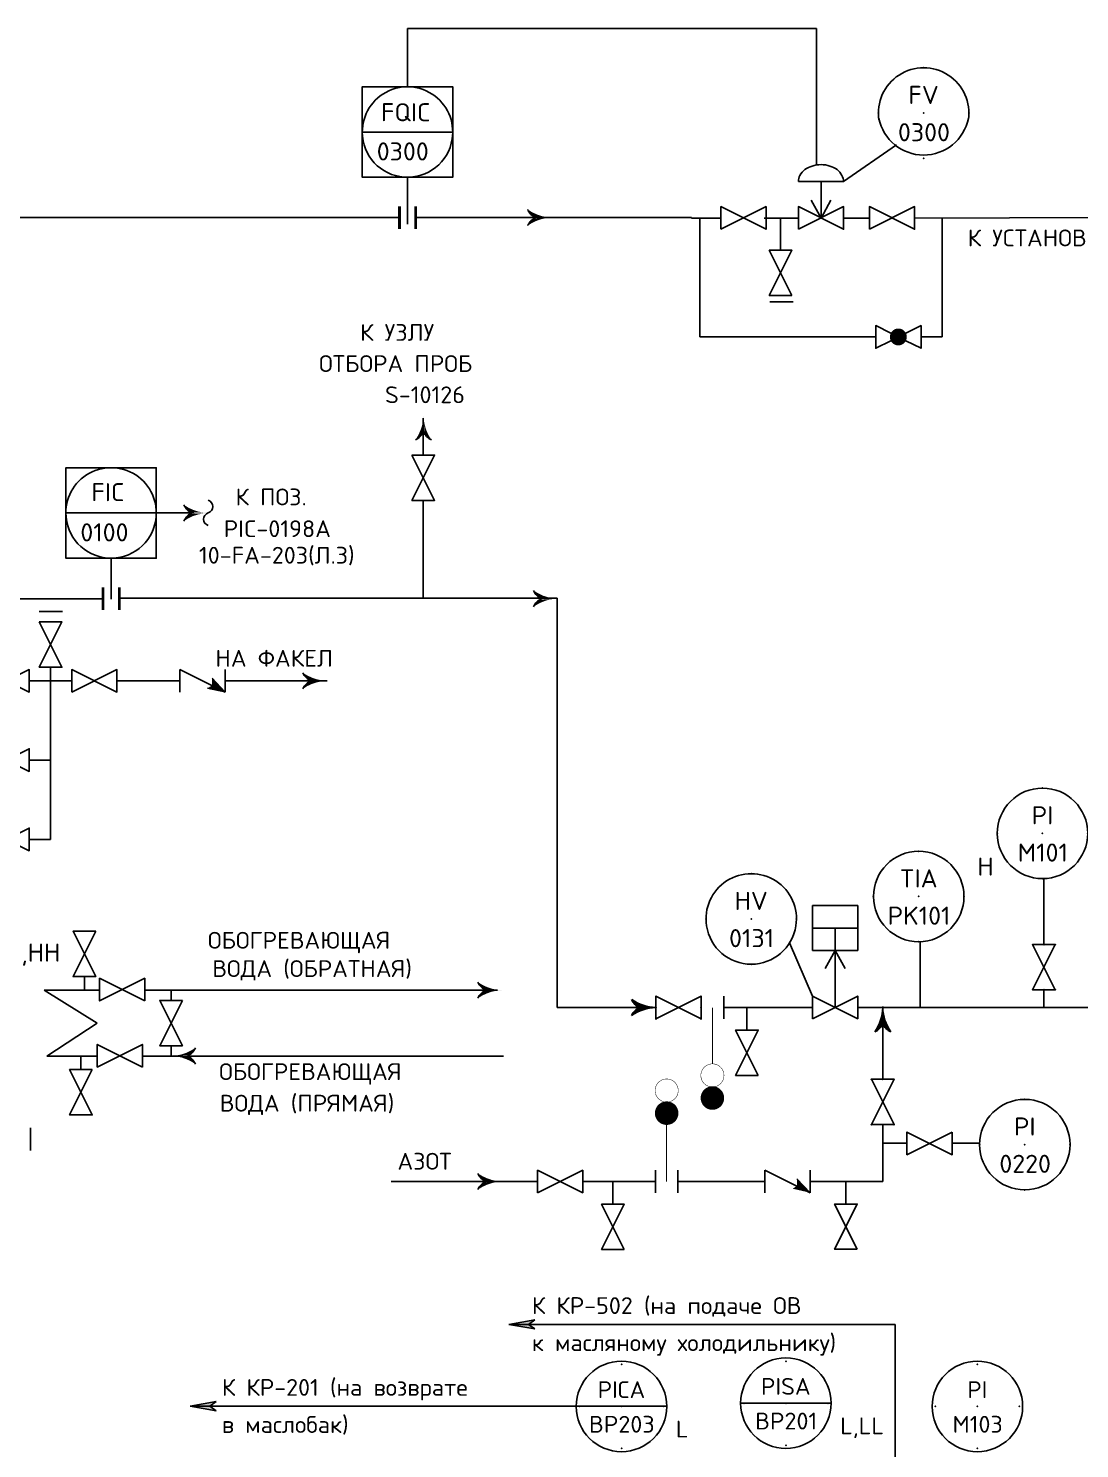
# Model space of a CAD drawing. Extents: x 71 to 279, y 48 to 143.
# Drawn here: x 208.89 to 217.02, y 64.26 to 75.24 of the extents above; entities that cross this region are included whole.
import ezdxf
from ezdxf.enums import TextEntityAlignment as Align

# ---------------------------------------------------------------- set-up
doc = ezdxf.new("R2010")
doc.units = 0
doc.header["$MEASUREMENT"] = 0
doc.linetypes.add('DASH', pattern=[0.15625, 0.09375, -0.0625])
doc.linetypes.add('SDASH', pattern=[0.09375, 0.046875, -0.046875])
doc.layers.get('0').update_dxf_attribs({"linetype": 'CONTINUOUS'})
for name, color, linetype in [('IN-ATTRIBS', 7, 'CONTINUOUS'), ('IN-INST-TAP', 7, 'CONTINUOUS'), ('IN-INSTRUMENT', 7, 'SDASH'), ('IN-MAJ-PROC', 7, 'CONTINUOUS'), ('IN-MIN-PROC', 7, 'CONTINUOUS'), ('IN-SOFTWARE', 7, 'CONTINUOUS'), ('IN-TEXT', 51, 'CONTINUOUS')]:
    doc.layers.add(name, color=color, linetype=linetype)
doc.styles.add('ATTRIBS', font='SIMPLEX', dxfattribs={"width": 0.8, "height": 0.125})
doc.styles.add('NARROW', font='simplex', dxfattribs={"width": 0.75, "height": 0.1})
doc.styles.add('S1', font='SIMPLEX.shx')
doc.styles.add('SIMPLEX', font='SIMPLEX')

# ---------------------------------------------------------------- blocks, each defined once
blk = doc.blocks.new('BUBTEXT')
at = {"layer": 'IN-ATTRIBS'}
for p in [(0, 0.25), (-0.25, 0), (0, 0), (0.25, 0), (0, -0.25)]:
    blk.add_point(p, dxfattribs=at)
at = {"layer": 'IN-ATTRIBS', "flags": 1}
for tag, style, width, p in [('IDNUM', 'ATTRIBS', 0.8, (0.0087, 0.5838)), ('DWGNO', 'ATTRIBS', 0.8, (0.0029, 0.4474)), ('FILENO', 'ATTRIBS', 0.8, (-0.003, 0.3111)), ('LOC', 'ATTRIBS', 0.8, (-0.0799, -0.422)), ('SIG', 'ATTRIBS', 0.8, (-0.0872, -0.5633)), ('INSTALL', 'ATTRIBS', 0.8, (-0.0872, -0.6994)), ('SERV', 'ATTRIBS', 0.8, (-0.0834, -0.8376)), ('DATE', 'ATTRIBS', 0.8, (-0.0881, -0.9694)), ('DES', 'NARROW', 0.75, (-0.0866, -1.1017)), ('CSYS', 'NARROW', 0.75, (-0.0866, -1.2425))]:
    blk.add_attdef(tag, text='', height=0.1, dxfattribs=dict(at, style=style, width=width)).set_placement(p, align=Align.CENTER)
at = {"layer": 'IN-ATTRIBS', "style": 'ATTRIBS', "flags": 1}
blk.add_attdef('SYSCDI', text='', height=0.1, dxfattribs=at).set_placement((-0.3125, 0.3125), align=Align.RIGHT)
at = {"layer": 'IN-ATTRIBS', "style": 'S1'}
for tag, p in [('XT', (0.3241, 0.2568)), ('A1', (0.3233, 0.1153)), ('A2', (0.3233, -0.0347)), ('A3', (0.3233, -0.1847)), ('RES', (0.3233, -0.3422))]:
    blk.add_attdef(tag, p, '', height=0.1, dxfattribs=at)
at = {"layer": 'IN-ATTRIBS', "style": 'ATTRIBS'}
blk.add_attdef('SYSCDV', text='', height=0.1, dxfattribs=at).set_placement((-0.3125, 0.1411), align=Align.RIGHT)
at = {"layer": 'IN-ATTRIBS', "style": 'S1'}
for tag, p in [('INSTTYPE', (-0.0002, 0.0499)), ('TAGNUM', (0.0019, -0.1561)), ('MD', (0.4017, -0.5655)), ('SZ', (0.4017, -0.6963))]:
    blk.add_attdef(tag, text='', height=0.1, dxfattribs=at).set_placement(p, align=Align.CENTER)
blk = doc.blocks.new('PE2')
for points in [[(0, 0, 0.150368), (0.188, 0.062, 0.150368)], [(0.125, 0, 0.206864), (0.188, 0.062, 0.206864)], [(0.125, 0, -0.206864), (0.188, -0.062, -0.206864)]]:
    blk.add_lwpolyline(points, format="xyb")
blk.add_arc((-0.008, -0.336), 0.336, 54.4623, 88.6678)
for points in [[(0, 0), (0.125, 0), (0.04, 0.003), (0.141, 0.008)], [(0, 0), (0.125, 0), (0.04, -0.003), (0.141, -0.008)], [(0.04, 0.003), (0.141, 0.008), (0.079, 0.011), (0.156, 0.019)], [(0.079, 0.011), (0.156, 0.019), (0.117, 0.024), (0.169, 0.031)], [(0.117, 0.024), (0.169, 0.031), (0.154, 0.041), (0.179, 0.046)], [(0.154, 0.041), (0.179, 0.046), (0.188, 0.062)], [(0.04, -0.003), (0.141, -0.008), (0.079, -0.011), (0.156, -0.019)], [(0.079, -0.011), (0.156, -0.019), (0.117, -0.024), (0.169, -0.031)], [(0.117, -0.024), (0.169, -0.031), (0.154, -0.041), (0.179, -0.046)], [(0.154, -0.041), (0.179, -0.046), (0.188, -0.062)]]:
    blk.add_solid(points)
blk = doc.blocks.new('VALVTEXT')
at = {"layer": 'IN-ATTRIBS'}
for p in [(0, 0.0625), (0, 0), (0.25, 0.0625), (0.25, 0), (0, -0.0625), (0.25, -0.0625)]:
    blk.add_point(p, dxfattribs=at)
at = {"layer": 'IN-ATTRIBS', "style": 'S1', "flags": 1}
for tag, p in [('IDNUM', (0.125, 0.5625)), ('DWGNO', (0.125, 0.4375)), ('FILENO', (0.125, 0.3125))]:
    blk.add_attdef(tag, text='', height=0.1, dxfattribs=at).set_placement(p, align=Align.CENTER)
at = {"layer": 'IN-ATTRIBS', "style": 'S1'}
for tag, p in [('MODE', (0.125, 0.078125)), ('SIZE', (0.125, -0.1875))]:
    blk.add_attdef(tag, text='', height=0.1, dxfattribs=at).set_placement(p, align=Align.CENTER)

msp = doc.modelspace()

# ---------------------------------------------------------------- hatches: boundary and pattern name
h = msp.add_hatch()
h.set_pattern_fill('ANSI35', color=2, scale=0.00014, style=0)
h.set_pattern_definition([(45, (-786.289448, -352.6894823), (-0.0006286179285, 0.0006286179285), []), (45, (-786.2888194, -352.6894823), (-0.0006286179285, 0.0006286179285), [0.00111125, -0.00022225, 0, -0.00022225])])
edge = h.paths.add_edge_path()
edge.add_line((210.409, 70.108), (210.308, 70.216))
edge.add_line((210.274, 70.139), (210.406, 70.11))
edge.add_line((210.308, 70.16), (210.274, 70.139))
edge.add_line((210.308, 70.216), (210.308, 70.16))
h = msp.add_hatch()
h.set_pattern_fill('ANSI35', color=2, scale=0.00014, style=0)
h.set_pattern_definition([(45, (-781.7622101, -356.5609577), (-0.0006286179285, 0.0006286179285), []), (45, (-781.76158145, -356.5609577), (-0.0006286179285, 0.0006286179285), [0.00111125, -0.00022225, 0, -0.00022225])])
edge = h.paths.add_edge_path()
edge.add_line((214.936, 66.236), (214.835, 66.344))
edge.add_line((214.801, 66.268), (214.933, 66.238))
edge.add_line((214.835, 66.289), (214.801, 66.268))
edge.add_line((214.835, 66.344), (214.835, 66.289))
at = {"linetype": 'Continuous'}
h = msp.add_hatch(color=256, dxfattribs=at)
h.paths.add_polyline_path([(212.758, 65.218), (212.604, 65.218), (212.806, 65.183)])
h.paths.add_polyline_path([(212.806, 65.254), (212.604, 65.218), (212.758, 65.218)])
h = msp.add_hatch(color=256, dxfattribs=at)
h.paths.add_polyline_path([(210.292, 64.585), (210.138, 64.585), (210.341, 64.55)])
h.paths.add_polyline_path([(210.341, 64.621), (210.138, 64.585), (210.292, 64.585)])

# ---------------------------------------------------------------- linework, layer by layer
for p, q in [((211.821, 74.79), (211.821, 75.241)), ((211.821, 75.24), (214.986, 75.24)), ((214.986, 74.185), (214.986, 75.24)), ((212.171, 74.44), (211.471, 74.44)), ((215.605, 74.341), (215.196, 74.057)), ((215.021, 73.775), (214.944, 73.913)), ((215.021, 73.775), (215.097, 73.913)), ((209.877, 71.494), (209.177, 71.494)), ((209.572, 70.196), (209.632, 70.196)), ((214.778, 68.169), (214.955, 67.757)), ((215.13, 68.109), (215.054, 67.972)), ((215.13, 68.109), (215.207, 67.972)), ((212.604, 65.218), (212.806, 65.254)), ((212.806, 65.254), (212.758, 65.218)), ((215.596, 65.218), (212.604, 65.218)), ((212.604, 65.218), (212.806, 65.183)), ((212.806, 65.183), (212.758, 65.218)), ((215.596, 64.183), (215.596, 65.218)), ((210.138, 64.585), (210.341, 64.621)), ((213.13, 64.585), (210.138, 64.585)), ((210.138, 64.585), (210.341, 64.55)), ((210.341, 64.621), (210.292, 64.585)), ((210.341, 64.55), (210.292, 64.585)), ((213.13, 64.585), (213.827, 64.585)), ((214.402, 64.61), (215.099, 64.61))]:
    msp.add_line(p, q, dxfattribs=at)
at = {"color": 2}
for p, q in [((214.846, 74.057), (215.196, 74.057)), ((215.021, 73.775), (215.021, 74.057)), ((214.625, 73.126), (214.805, 73.126)), ((209.15, 70.733), (208.97, 70.733)), ((209.059, 70.301), (209.059, 70.196)), ((210.409, 70.108), (210.059, 70.283)), ((210.059, 70.283), (210.059, 70.108)), ((210.409, 70.108), (210.308, 70.216)), ((210.409, 70.283), (210.409, 70.108)), ((210.274, 70.139), (210.406, 70.11)), ((214.955, 68.109), (214.955, 68.459)), ((214.955, 68.459), (215.305, 68.459)), ((215.305, 68.109), (215.305, 68.459)), ((214.955, 68.284), (215.305, 68.284)), ((215.13, 67.992), (215.13, 68.284)), ((214.955, 68.109), (215.305, 68.109)), ((209.321, 67.803), (209.321, 67.909)), ((216.746, 67.669), (216.746, 67.806)), ((214.268, 67.757), (214.268, 67.582)), ((214.447, 67.494), (214.447, 67.669)), ((209.294, 67.189), (209.294, 67.294)), ((208.903, 66.739), (208.903, 66.564)), ((213.739, 66.411), (213.739, 66.236)), ((213.914, 66.411), (213.914, 66.236)), ((214.586, 66.411), (214.586, 66.236)), ((214.936, 66.236), (214.586, 66.411)), ((214.936, 66.236), (214.835, 66.344)), ((214.936, 66.411), (214.936, 66.236)), ((213.411, 66.148), (213.411, 66.323)), ((215.213, 66.149), (215.213, 66.324))]:
    msp.add_line(p, q, dxfattribs=at)
at = {"color": 5}
for p, q in [((207.167, 73.78), (211.759, 73.78)), ((211.884, 73.78), (214.02, 73.78)), ((211.943, 71.941), (211.943, 72.227)), ((211.943, 70.835), (211.943, 71.591)), ((208.894, 70.196), (209.222, 70.196)), ((209.059, 70.196), (209.059, 68.969)), ((209.572, 70.196), (210.059, 70.196)), ((210.409, 70.196), (211.199, 70.196)), ((208.894, 69.583), (209.059, 69.583)), ((208.894, 68.969), (209.059, 68.969)), ((209.991, 67.374), (209.991, 67.294))]:
    msp.add_line(p, q, dxfattribs=at)
at = {"color": 5, "linetype": 'Continuous'}
for p, q in [((214.02, 73.775), (214.246, 73.775)), ((214.083, 73.77), (214.083, 72.855)), ((214.582, 73.775), (214.846, 73.775)), ((214.708, 73.526), (214.708, 73.77)), ((215.196, 73.775), (215.395, 73.775)), ((215.745, 73.775), (217.216, 73.778)), ((215.958, 73.78), (215.958, 72.855)), ((214.831, 72.855), (214.083, 72.855)), ((214.831, 72.855), (215.445, 72.855)), ((215.795, 72.855), (215.958, 72.855)), ((209.419, 67.547), (209.008, 67.803)), ((209.008, 67.803), (209.438, 67.803)), ((209.788, 67.803), (209.857, 67.803)), ((209.857, 67.803), (212.518, 67.803)), ((209.991, 67.803), (209.991, 67.724)), ((209.03, 67.294), (209.419, 67.547)), ((209.03, 67.294), (209.42, 67.294)), ((209.768, 67.294), (212.564, 67.294)), ((212.827, 66.323), (211.695, 66.323)), ((213.739, 66.323), (213.177, 66.323)), ((214.586, 66.324), (213.914, 66.323)), ((215.499, 66.324), (214.936, 66.324))]:
    msp.add_line(p, q, dxfattribs=at)
at = {"color": 3}
for p, q in [((205.88, 70.831), (209.465, 70.831)), ((209.59, 70.835), (212.979, 70.835)), ((212.979, 70.835), (212.979, 67.669)), ((213.441, 67.669), (212.979, 67.669))]:
    msp.add_line(p, q, dxfattribs=at)
for points in [[(211.471, 74.386), (211.471, 74.79), (212.171, 74.79), (212.171, 74.386)], [(212.171, 74.44), (212.171, 74.09), (211.471, 74.09), (211.471, 74.386)], [(209.177, 71.44), (209.177, 71.844), (209.877, 71.844), (209.877, 71.44)], [(209.877, 71.494), (209.877, 71.144), (209.177, 71.144), (209.177, 71.44)]]:
    msp.add_lwpolyline(points)
at = {"color": 2}
msp.add_lwpolyline([(215.196, 74.057, 0.126822), (215.183, 74.105, 0.10607), (215.145, 74.149, 0.085783), (215.09, 74.177, 0.075445), (215.021, 74.188, 0.075445), (214.952, 74.177, 0.085783), (214.897, 74.149, 0.10607), (214.858, 74.105, 0.126822), (214.846, 74.057)], format="xyb", dxfattribs=at)
for points, const_width in [([(211.759, 73.865), (211.759, 73.69)], 0.021), ([(211.884, 73.865), (211.884, 73.69)], 0.021), ([(209.465, 70.919), (209.465, 70.744)], 0.021), ([(209.59, 70.919), (209.59, 70.744)], 0.021), ([(214.181, 67.232), (214.181, 67.669)], 0.007), ([(213.826, 66.761), (213.826, 66.323)], 0.007)]:
    msp.add_lwpolyline(points, dxfattribs=dict(at, const_width=const_width))
at = {"color": 5}
for points in [[(212.814, 73.778, -0.206864), (212.751, 73.841)], [(212.814, 73.778, 0.206864), (212.751, 73.716)], [(211.944, 72.122, -0.206864), (211.882, 72.06)], [(211.944, 72.122, 0.206864), (212.007, 72.06)], [(211.074, 70.196, -0.206864), (211.011, 70.258)], [(211.074, 70.196, 0.206864), (211.011, 70.133)], [(212.429, 67.803, -0.206864), (212.366, 67.866)], [(212.429, 67.803, 0.206864), (212.366, 67.741)], [(210.116, 67.294, 0.206864), (210.179, 67.357)], [(210.116, 67.294, -0.206864), (210.179, 67.232)], [(212.429, 66.323, -0.206864), (212.366, 66.386)], [(212.429, 66.323, 0.206864), (212.366, 66.261)]]:
    msp.add_lwpolyline(points, format="xyb", dxfattribs=at)
at = {"color": 2}
for points in [[(214.246, 73.688), (214.596, 73.863), (214.596, 73.688), (214.246, 73.863)], [(214.846, 73.688), (215.196, 73.863), (215.196, 73.688), (214.846, 73.863)], [(215.395, 73.688), (215.745, 73.863), (215.745, 73.688), (215.395, 73.863)], [(214.796, 73.176), (214.621, 73.526), (214.796, 73.526), (214.621, 73.176)], [(211.855, 71.941), (212.03, 71.591), (211.855, 71.591), (212.03, 71.941)], [(208.971, 70.651), (209.146, 70.301), (208.971, 70.301), (209.146, 70.651)], [(208.544, 70.108), (208.894, 70.283), (208.894, 70.108), (208.544, 70.283)], [(209.222, 70.108), (209.572, 70.283), (209.572, 70.108), (209.222, 70.283)], [(208.544, 69.495), (208.894, 69.67), (208.894, 69.495), (208.544, 69.67)], [(208.544, 68.882), (208.894, 69.057), (208.894, 68.882), (208.544, 69.057)], [(209.408, 68.259), (209.233, 67.909), (209.408, 67.909), (209.233, 68.259)], [(216.833, 67.806), (216.658, 68.156), (216.833, 68.156), (216.658, 67.806)], [(209.788, 67.72), (209.438, 67.895), (209.438, 67.72), (209.788, 67.895)], [(210.079, 67.724), (209.904, 67.374), (210.079, 67.374), (209.904, 67.724)], [(213.743, 67.582), (214.093, 67.757), (214.093, 67.582), (213.743, 67.757)], [(214.955, 67.582), (215.305, 67.757), (215.305, 67.582), (214.955, 67.757)], [(214.535, 67.144), (214.36, 67.494), (214.535, 67.494), (214.36, 67.144)], [(209.77, 67.209), (209.42, 67.384), (209.42, 67.209), (209.77, 67.384)], [(209.381, 67.189), (209.206, 66.839), (209.381, 66.839), (209.206, 67.189)], [(215.586, 66.764), (215.411, 67.114), (215.586, 67.114), (215.411, 66.764)], [(216.036, 66.706), (215.686, 66.531), (215.686, 66.706), (216.036, 66.531)], [(212.827, 66.236), (213.177, 66.411), (213.177, 66.236), (212.827, 66.411)], [(213.498, 65.798), (213.323, 66.148), (213.498, 66.148), (213.323, 65.798)], [(215.301, 65.799), (215.126, 66.149), (215.301, 66.149), (215.126, 65.799)]]:
    msp.add_lwpolyline(points, close=True, dxfattribs=at)
for points in [[(215.561, 72.885), (215.445, 72.943), (215.445, 72.768), (215.561, 72.826)], [(215.678, 72.885), (215.795, 72.943), (215.795, 72.768), (215.678, 72.826)], [(215.13, 67.992), (215.13, 67.669)]]:
    msp.add_lwpolyline(points, dxfattribs=at)
for points, const_width in [([(215.587, 72.855, 1), (215.652, 72.855, 1)], 0.0656), ([(214.27, 67.144, 1), (214.091, 67.144, 1)], 0.0035), ([(213.916, 67.027, 1), (213.737, 67.027, 1)], 0.0035), ([(214.226, 66.969, 1), (214.135, 66.969, 1)], 0.091), ([(213.872, 66.852, 1), (213.781, 66.852, 1)], 0.091)]:
    msp.add_lwpolyline(points, format="xyb", close=True, dxfattribs=dict(at, const_width=const_width))
for points in [[(210.154, 71.494, -0.206864), (210.091, 71.556)], [(210.154, 71.494, 0.206864), (210.091, 71.431)]]:
    msp.add_lwpolyline(points, format="xyb")
at = {"color": 3}
for points in [[(212.859, 70.831, -0.206864), (212.797, 70.894)], [(212.859, 70.831, 0.206864), (212.797, 70.769)]]:
    msp.add_lwpolyline(points, format="xyb", dxfattribs=at)
for centre in [(216.735, 69.016), (215.777, 68.528), (216.598, 66.609), (213.477, 64.584), (214.749, 64.609), (216.231, 64.584)]:
    msp.add_circle(centre, 0.35)
for centre, radius, start, end in [((215.815, 74.587), 0.35, 351.1529, 188.8471), ((211.821, 74.44), 0.35, 351.1529, 188.8471), ((215.815, 74.615), 0.353, 191.3006, 348.6994), ((211.821, 74.44), 0.35, 180, 351.1529), ((209.527, 71.494), 0.35, 351.1529, 188.8471), ((210.262, 71.543), 0.0517, 288.4319, 71.5681), ((209.527, 71.494), 0.35, 180, 351.1529), ((210.295, 71.445), 0.0517, 108.4319, 251.5681), ((214.481, 68.354), 0.35, 351.1529, 188.8471), ((214.481, 68.354), 0.35, 188.8471, 351.1529)]:
    msp.add_arc(centre, radius, start, end)
at = {"color": 5}
for points in [[(212.785, 73.82), (212.759, 73.825), (212.751, 73.841)], [(212.821, 73.803), (212.77, 73.81), (212.785, 73.82), (212.759, 73.825)], [(212.859, 73.79), (212.783, 73.797), (212.821, 73.803), (212.77, 73.81)], [(212.785, 73.737), (212.759, 73.732), (212.751, 73.716)], [(212.821, 73.754), (212.77, 73.747), (212.785, 73.737), (212.759, 73.732)], [(212.859, 73.767), (212.783, 73.76), (212.821, 73.754), (212.77, 73.747)], [(212.899, 73.782), (212.797, 73.787), (212.859, 73.79), (212.783, 73.797)], [(212.899, 73.775), (212.797, 73.77), (212.859, 73.767), (212.783, 73.76)], [(212.939, 73.778), (212.814, 73.778), (212.899, 73.782), (212.797, 73.787)], [(212.939, 73.778), (212.814, 73.778), (212.899, 73.775), (212.797, 73.77)], [(211.933, 72.168), (211.926, 72.091), (211.92, 72.13), (211.913, 72.078)], [(211.941, 72.207), (211.936, 72.106), (211.933, 72.168), (211.926, 72.091)], [(211.944, 72.247), (211.944, 72.122), (211.941, 72.207), (211.936, 72.106)], [(211.944, 72.247), (211.944, 72.122), (211.948, 72.207), (211.952, 72.106)], [(211.948, 72.207), (211.952, 72.106), (211.956, 72.168), (211.963, 72.091)], [(211.956, 72.168), (211.963, 72.091), (211.968, 72.13), (211.976, 72.078)], [(211.903, 72.093), (211.898, 72.068), (211.882, 72.06)], [(211.92, 72.13), (211.913, 72.078), (211.903, 72.093), (211.898, 72.068)], [(211.968, 72.13), (211.976, 72.078), (211.985, 72.093), (211.991, 72.068)], [(211.985, 72.093), (211.991, 72.068), (212.007, 72.06)], [(211.045, 70.237), (211.019, 70.242), (211.011, 70.258)], [(211.082, 70.22), (211.03, 70.227), (211.045, 70.237), (211.019, 70.242)], [(211.12, 70.207), (211.043, 70.214), (211.082, 70.22), (211.03, 70.227)], [(211.159, 70.199), (211.058, 70.204), (211.12, 70.207), (211.043, 70.214)], [(211.159, 70.192), (211.058, 70.188), (211.12, 70.184), (211.043, 70.177)], [(211.199, 70.196), (211.074, 70.196), (211.159, 70.199), (211.058, 70.204)], [(211.199, 70.196), (211.074, 70.196), (211.159, 70.192), (211.058, 70.188)], [(211.045, 70.155), (211.019, 70.15), (211.011, 70.133)], [(211.082, 70.172), (211.03, 70.164), (211.045, 70.155), (211.019, 70.15)], [(211.12, 70.184), (211.043, 70.177), (211.082, 70.172), (211.03, 70.164)], [(212.4, 67.844), (212.374, 67.849), (212.366, 67.866)], [(212.437, 67.827), (212.385, 67.835), (212.4, 67.844), (212.374, 67.849)], [(212.437, 67.779), (212.385, 67.772), (212.4, 67.762), (212.374, 67.757)], [(212.475, 67.814), (212.398, 67.822), (212.437, 67.827), (212.385, 67.835)], [(212.475, 67.792), (212.398, 67.784), (212.437, 67.779), (212.385, 67.772)], [(212.514, 67.806), (212.413, 67.811), (212.475, 67.814), (212.398, 67.822)], [(212.514, 67.8), (212.413, 67.795), (212.475, 67.792), (212.398, 67.784)], [(212.554, 67.803), (212.429, 67.803), (212.514, 67.806), (212.413, 67.811)], [(212.554, 67.803), (212.429, 67.803), (212.514, 67.8), (212.413, 67.795)], [(212.4, 67.762), (212.374, 67.757), (212.366, 67.741)], [(210.109, 67.319), (210.16, 67.326), (210.145, 67.336), (210.171, 67.341)], [(210.145, 67.336), (210.171, 67.341), (210.179, 67.357)], [(209.913, 67.294), (210.038, 67.294), (209.953, 67.298), (210.054, 67.303)], [(209.913, 67.294), (210.038, 67.294), (209.953, 67.291), (210.054, 67.286)], [(210.031, 67.298), (210.133, 67.303), (210.071, 67.306), (210.147, 67.313)], [(210.031, 67.291), (210.133, 67.286), (210.071, 67.283), (210.147, 67.276)], [(210.071, 67.306), (210.147, 67.313), (210.109, 67.319), (210.16, 67.326)], [(210.071, 67.283), (210.147, 67.276), (210.109, 67.27), (210.16, 67.263)], [(210.109, 67.27), (210.16, 67.263), (210.145, 67.253), (210.171, 67.248)], [(210.145, 67.253), (210.171, 67.248), (210.179, 67.232)], [(212.4, 66.365), (212.374, 66.37), (212.366, 66.386)], [(212.437, 66.348), (212.385, 66.355), (212.4, 66.365), (212.374, 66.37)], [(212.475, 66.335), (212.398, 66.342), (212.437, 66.348), (212.385, 66.355)], [(212.514, 66.327), (212.413, 66.332), (212.475, 66.335), (212.398, 66.342)], [(212.4, 66.282), (212.374, 66.277), (212.366, 66.261)], [(212.437, 66.299), (212.385, 66.292), (212.4, 66.282), (212.374, 66.277)], [(212.475, 66.312), (212.398, 66.305), (212.437, 66.299), (212.385, 66.292)], [(212.514, 66.32), (212.413, 66.315), (212.475, 66.312), (212.398, 66.305)]]:
    msp.add_solid(points, dxfattribs=at)
for points in [[(210.125, 71.535), (210.099, 71.54), (210.091, 71.556)], [(210.161, 71.518), (210.11, 71.525), (210.125, 71.535), (210.099, 71.54)], [(210.2, 71.505), (210.123, 71.512), (210.161, 71.518), (210.11, 71.525)], [(210.239, 71.497), (210.137, 71.502), (210.2, 71.505), (210.123, 71.512)], [(210.125, 71.453), (210.099, 71.448), (210.091, 71.431)], [(210.161, 71.47), (210.11, 71.462), (210.125, 71.453), (210.099, 71.448)], [(210.2, 71.482), (210.123, 71.475), (210.161, 71.47), (210.11, 71.462)], [(210.239, 71.49), (210.137, 71.486), (210.2, 71.482), (210.123, 71.475)], [(210.279, 71.494), (210.154, 71.494), (210.239, 71.497), (210.137, 71.502)], [(210.279, 71.494), (210.154, 71.494), (210.239, 71.49), (210.137, 71.486)]]:
    msp.add_solid(points)
at = {"color": 3}
for points in [[(212.831, 70.873), (212.805, 70.878), (212.797, 70.894)], [(212.867, 70.855), (212.815, 70.863), (212.831, 70.873), (212.805, 70.878)], [(212.905, 70.843), (212.828, 70.85), (212.867, 70.855), (212.815, 70.863)], [(212.944, 70.835), (212.843, 70.839), (212.905, 70.843), (212.828, 70.85)], [(212.831, 70.79), (212.805, 70.785), (212.797, 70.769)], [(212.867, 70.807), (212.815, 70.8), (212.831, 70.79), (212.805, 70.785)], [(212.905, 70.82), (212.828, 70.813), (212.867, 70.807), (212.815, 70.8)], [(212.944, 70.828), (212.843, 70.823), (212.905, 70.82), (212.828, 70.813)], [(212.984, 70.831), (212.859, 70.831), (212.944, 70.835), (212.843, 70.839)], [(212.984, 70.831), (212.859, 70.831), (212.944, 70.828), (212.843, 70.823)]]:
    msp.add_solid(points, dxfattribs=at)
at = {"layer": 'IN-INST-TAP', "color": 7}
for p, q in [((211.821, 73.727), (211.821, 74.09)), ((209.527, 70.826), (209.527, 71.144))]:
    msp.add_line(p, q, dxfattribs=at)
at = {"layer": 'IN-INST-TAP'}
for p, q in [((216.746, 68.156), (216.746, 68.666)), ((215.789, 67.669), (215.789, 68.179)), ((215.686, 66.619), (215.499, 66.619)), ((216.249, 66.619), (216.036, 66.619))]:
    msp.add_line(p, q, dxfattribs=at)
at = {"layer": 'IN-MAJ-PROC', "color": 3}
for p, q in [((213.743, 67.669), (213.441, 67.669)), ((214.955, 67.669), (214.268, 67.669)), ((217.525, 67.669), (215.305, 67.669))]:
    msp.add_line(p, q, dxfattribs=at)
at = {"layer": 'IN-MAJ-PROC', "color": 5}
for p, q in [((215.499, 67.677), (215.499, 67.114)), ((215.499, 66.764), (215.499, 66.324))]:
    msp.add_line(p, q, dxfattribs=at)
at = {"layer": 'IN-MIN-PROC', "color": 7}
for p, q in [((211.821, 74.44), (211.532, 74.44)), ((209.527, 71.494), (209.238, 71.494)), ((209.396, 70.196), (209.399, 70.196))]:
    msp.add_line(p, q, dxfattribs=at)
at = {"layer": 'IN-MIN-PROC', "color": 5}
msp.add_line((214.596, 73.775), (214.846, 73.775), dxfattribs=at)
at = {"layer": 'IN-SOFTWARE', "color": 7}
msp.add_line((209.604, 71.494), (210.169, 71.494), dxfattribs=at)

# ---------------------------------------------------------------- block references
at = {"linetype": 'Continuous', "xscale": 1.4, "yscale": 1.4, "zscale": 1.4}
msp.add_blockref('BUBTEXT', (215.815, 74.587), dxfattribs=at).add_auto_attribs({'INSTTYPE': 'FV', 'TAGNUM': '0300'})
at = {"color": 2, "xscale": 1.4, "yscale": 1.4, "zscale": 1.4}
msp.add_blockref('VALVTEXT', (213.743, 67.669), dxfattribs=at)
at = {"color": 2, "xscale": 1.4, "yscale": 1.4, "zscale": 1.4, "rotation": 90}
msp.add_blockref('VALVTEXT', (215.499, 66.764), dxfattribs=at)
at = {"layer": 'IN-INST-TAP', "xscale": 1.4, "yscale": 1.4, "zscale": 1.4, "rotation": 90}
msp.add_blockref('VALVTEXT', (216.746, 67.806), dxfattribs=at)
at = {"layer": 'IN-INSTRUMENT', "zscale": 1.4}
for p, xscale, yscale, values in [((216.735, 69.016), 1.4, 1.4, {'INSTTYPE': 'PI', 'TAGNUM': 'M101'}), ((215.777, 68.528), 1.4, 1.4, {'INSTTYPE': 'TIA', 'TAGNUM': 'PK101', 'A1': 'Н'}), ((214.481, 68.354), 1.4, 1.4, {'INSTTYPE': 'HV', 'TAGNUM': '0131'}), ((216.598, 66.609), 1.4, 1.4, {'INSTTYPE': 'PI', 'TAGNUM': '0220'}), ((214.749, 64.609), 1.3, 1.3, {'INSTTYPE': 'PISA', 'TAGNUM': 'BP201', 'A3': 'L,LL'}), ((213.477, 64.584), 1.3, 1.3, {'INSTTYPE': 'PIСA', 'TAGNUM': 'BP203', 'A3': 'L'}), ((216.231, 64.584), 1.3, 1.3, {'INSTTYPE': 'PI', 'TAGNUM': 'M103'})]:
    msp.add_blockref('BUBTEXT', p, dxfattribs=dict(at, xscale=xscale, yscale=yscale)).add_auto_attribs(values)
at = {"layer": 'IN-MAJ-PROC', "color": 5, "rotation": 270}
msp.add_blockref('PE2', (215.499, 67.669), dxfattribs=at)
at = {"layer": 'IN-MIN-PROC', "rotation": 180}
msp.add_blockref('PE2', (213.743, 67.669), dxfattribs=at)

# ---------------------------------------------------------------- texts
at = {"linetype": 'DASH', "style": 'SIMPLEX'}
for s, p in [('FQIC', (211.615, 74.523)), ('0300', (211.583, 74.22)), ('FIC', (209.374, 71.585)), ('0100', (209.289, 71.274))]:
    msp.add_text(s, height=0.14, dxfattribs=at).set_placement(p)
at = {"color": 1, "linetype": 'Continuous', "style": 'SIMPLEX'}
for s, p in [('К УЗЛУ ', (211.454, 72.825)), ('ОТБОРА ПРОБ', (211.136, 72.584)), ('НА ФАКЕЛ', (210.334, 70.305)), ('АЗОТ', (211.743, 66.415)), ('К КР-502 (на подаче ОВ', (212.783, 65.299)), ('к масляному холодильнику)', (212.783, 65.012)), ('К КР-201 (на возврате', (210.384, 64.666)), ('в маслобак)', (210.384, 64.379))]:
    msp.add_text(s, height=0.13, dxfattribs=at).set_placement(p)
at = {"linetype": 'Continuous', "style": 'SIMPLEX'}
msp.add_text('H,HH', height=0.14, dxfattribs=at).set_placement((208.706, 68.024))
at = {"layer": 'IN-TEXT', "color": 1, "style": 'SIMPLEX'}
for s, p in [('К УСТАНОВКЕ ПРОИЗВОДСТВА ВОДОРОДА  К 21-FA-111АХ', (216.156, 73.556)), ('PIC-0198A', (210.399, 71.307)), ('10-FA-203(Л.3)', (210.207, 71.102)), ('ОБОГРЕВАЮЩАЯ', (210.276, 68.124)), ('ВОДА (ОБРАТНАЯ)', (210.31, 67.905)), ('ОБОГРЕВАЮЩАЯ', (210.363, 67.108)), ('ВОДА (ПРЯМАЯ)', (210.368, 66.864))]:
    msp.add_text(s, height=0.13, dxfattribs=at).set_placement(p)
msp.add_text('S-10126', height=0.13, dxfattribs=at).set_placement((212.265, 72.343), align=Align.RIGHT)
msp.add_text('К ПОЗ.', height=0.13, dxfattribs=at).set_placement((210.765, 71.618), align=Align.MIDDLE)

doc.saveas('drawing.dxf')
